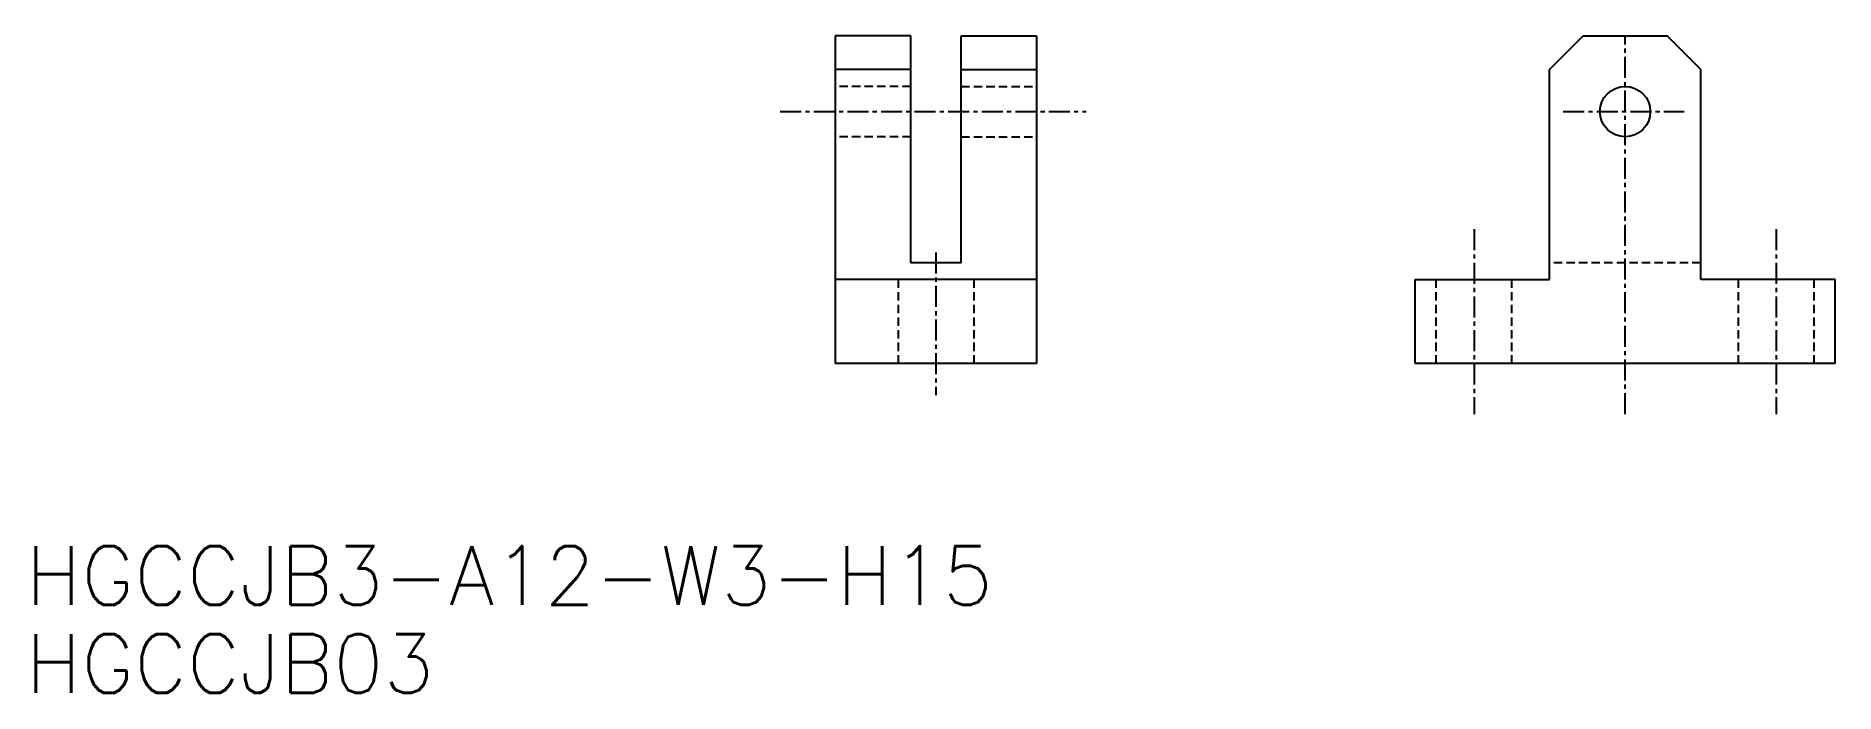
# Model space of a CAD drawing. Extents: x 242 to 349, y 417 to 456.
import ezdxf

# ---------------------------------------------------------------- set-up
doc = ezdxf.new("R2010")
doc.units = 0
doc.linetypes.add('CENTER', pattern=[2, 1.25, -0.25, 0.25, -0.25])
doc.linetypes.add('DASHED', pattern=[0.75, 0.5, -0.25])
doc.layers.get('0').update_dxf_attribs({"linetype": 'CONTINUOUS'})
doc.layers.add('CENTER', color=1, linetype='CENTER')
doc.styles.get("Standard").update_dxf_attribs({"font": 'txt.shx', "bigfont": 'bigfont.shx'})

msp = doc.modelspace()

# ---------------------------------------------------------------- linework, layer by layer
at = {"color": 7, "linetype": 'CONTINUOUS'}
for p, q in [((294.19, 456.34), (289.69, 456.34)), ((289.69, 456.34), (289.69, 436.84)), ((294.19, 442.84), (294.19, 456.34)), ((297.19, 442.84), (297.19, 456.34)), ((297.19, 456.34), (301.69, 456.34)), ((301.69, 456.34), (301.69, 436.84)), ((332.24, 454.34), (334.24, 456.34)), ((334.24, 456.34), (339.24, 456.34)), ((341.24, 454.34), (339.24, 456.34)), ((294.19, 454.34), (289.69, 454.34)), ((297.19, 454.34), (301.69, 454.34)), ((332.24, 441.84), (332.24, 454.34)), ((341.24, 441.84), (341.24, 454.34)), ((297.19, 442.84), (294.19, 442.84)), ((301.69, 441.84), (289.69, 441.84)), ((324.24, 441.84), (332.24, 441.84)), ((324.24, 436.84), (324.24, 441.84)), ((349.24, 441.84), (341.24, 441.84)), ((349.24, 436.84), (349.24, 441.84)), ((301.69, 436.84), (289.69, 436.84)), ((349.24, 436.84), (324.24, 436.84)), ((336.74, 436.84), (332.24, 436.84))]:
    msp.add_line(p, q, dxfattribs=at)
at = {"color": 1, "linetype": 'CENTER'}
for p, q in [((336.74, 433.84), (336.74, 456.34)), ((333.05, 451.84), (340.25, 451.84)), ((327.74, 444.84), (327.74, 433.84)), ((345.74, 444.84), (345.74, 433.84))]:
    msp.add_line(p, q, dxfattribs=at)
at = {"color": 3, "linetype": 'DASHED'}
for p, q in [((294.19, 453.34), (289.69, 453.34)), ((297.19, 453.34), (301.69, 453.34)), ((294.19, 450.34), (289.69, 450.34)), ((297.19, 450.34), (301.69, 450.34)), ((341.24, 442.84), (332.24, 442.84)), ((293.44, 441.84), (293.44, 436.84)), ((297.94, 441.84), (297.94, 436.84)), ((325.49, 436.84), (325.49, 441.84)), ((329.99, 436.84), (329.99, 441.84)), ((343.49, 436.84), (343.49, 441.84)), ((347.99, 436.84), (347.99, 441.84))]:
    msp.add_line(p, q, dxfattribs=at)
at = {"color": 7, "linetype": 'CONTINUOUS'}
msp.add_circle((336.74, 451.84), 1.5, dxfattribs=at)
at = {"layer": 'CENTER'}
for p, q in [((286.42, 451.84), (304.63, 451.84)), ((295.69, 443.46), (295.69, 434.96))]:
    msp.add_line(p, q, dxfattribs=at)

# ---------------------------------------------------------------- texts
at = {"color": 7, "linetype": 'CONTINUOUS'}
for s, p in [('HGCCJB3-A12-W3-H15', (241.49, 422.48)), ('HGCCJB03', (241.49, 417.24))]:
    msp.add_text(s, height=3.5, dxfattribs=at).set_placement(p)

doc.saveas('drawing.dxf')
